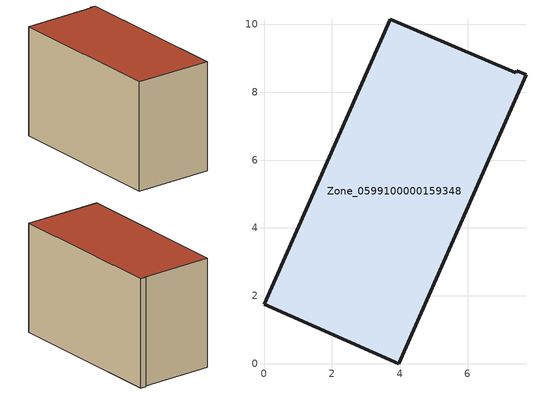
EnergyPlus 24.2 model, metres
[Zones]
Zone_0599100000159348
 floor ground (C_G): 3.73,10.15 7.42,8.58 7.44,8.63 7.72,8.51 3.97,0 0,1.75 z0
 wall outside (C_F): 3.73,10.15 0,1.75 3.97,0 7.72,8.51 7.44,8.63 7.42,8.58 3.73,10.15 z0:5.97
 roof outside (C_R): 7.42,8.58 3.73,10.15 0,1.75 3.97,0 7.72,8.51 7.44,8.63 z5.97
[BUILDING]
Pand.0599100000159348: North Axis=0; Terrain=City; Loads Convergence Tolerance Value=0.04; Temperature Convergence Tolerance Value=0.4; Solar Distribution=FullExterior; Maximum Number of Warmup Days=25; Minimum Number of Warmup Days=1
[Site:Location]
Rotterdam.The.Hague.AP_ZH_NLD Design_Conditions: Latitude=51.96; Longitude=4.45; Time Zone=1; Elevation=-4.5
[SITE:GROUNDTEMPERATURE:BUILDINGSURFACE]
18, 18, 18, 18, 18, 18, 18, 18, 18, 18, 18, 18
[MATERIAL] Thermal Absorptance=0.9; Solar Absorptance=0.7; Visible Absorptance=0.7
Name | Roughness | Thickness | Conductivity | Density | Specific Heat
G.TC.1946-1964 | MediumSmooth | 0.15 | 1 | 540 | 1210
F.TC.1946-1964 | Rough | 0.3 | 0.857143 | 1920 | 840
R.TC.1946-1964 | MediumRough | 0.2 | 0.235294 | 1500 | 1000
[CONSTRUCTION]
C_G: G.TC.1946-1964
C_F: F.TC.1946-1964
C_R: R.TC.1946-1964
[ZONE]
Zone_0599100000159348: Type=1; Multiplier=1; Ceiling Height=Autocalculate; Volume=Autocalculate; Floor Area=autocalculate; Part of Total Floor Area=Yes
[ZONEINFILTRATION:DESIGNFLOWRATE]
Infil_Zone_0599100000159348: Zone or ZoneList or Space or SpaceList=Zone_0599100000159348; Schedule=AlwaysOn; Design Flow Rate Calculation Method=Flow/Area; Flow Rate per Floor Area=0.003; Constant Term Coefficient=1; Temperature Term Coefficient=0; Velocity Term Coefficient=0; Velocity Squared Term Coefficient=0
[HVACTEMPLATE:ZONE:IDEALLOADSAIRSYSTEM]
Zone_0599100000159348: Maximum Heating Supply Air Temperature=50; Minimum Cooling Supply Air Temperature=13; Maximum Heating Supply Air Humidity Ratio=0.0156; Minimum Cooling Supply Air Humidity Ratio=0.0077; Heating Limit=NoLimit; Cooling Limit=NoLimit; Dehumidification Control Type=ConstantSensibleHeatRatio; Cooling Sensible Heat Ratio=0.7; Dehumidification Setpoint=60; Humidification Control Type=None; Humidification Setpoint=30; Outdoor Air Method=None; Outdoor Air Flow Rate per Person=0.00944; Outdoor Air Flow Rate per Zone Floor Area=0; Outdoor Air Flow Rate per Zone=0; Demand Controlled Ventilation Type=None; Outdoor Air Economizer Type=NoEconomizer; Heat Recovery Type=None; Sensible Heat Recovery Effectiveness=0.7; Latent Heat Recovery Effectiveness=0.65
[ZONECONTROL:THERMOSTAT]
ThermostatControl_Zone_0599100000159348: Zone or ZoneList=Zone_0599100000159348; Control Type Schedule=DualSetpointControlType; Control 1=Thermostat_Zone_0599100000159348; Temperature Difference Between Cutout And Setpoint=0
[THERMOSTATSETPOINT:DUALSETPOINT]
Thermostat_Zone_0599100000159348: Heating Setpoint Temperature Schedule=HeatingSetpoint_Zone_0599100000159348; Cooling Setpoint Temperature Schedule=CoolingSetpoint_Zone_0599100000159348
[SCHEDULE:COMPACT]
HeatingSetpoint_Zone_0599100000159348: Through: 12/31, For: AllDays, Until: 24:00, 21
CoolingSetpoint_Zone_0599100000159348: Through: 12/31, For: AllDays, Until: 24:00, 24
DualSetpointControlType: Through: 12/31, For: AllDays, Until: 24:00, 4
AlwaysOn: Through: 12/31, For: AllDays, Until: 24:00, 1
